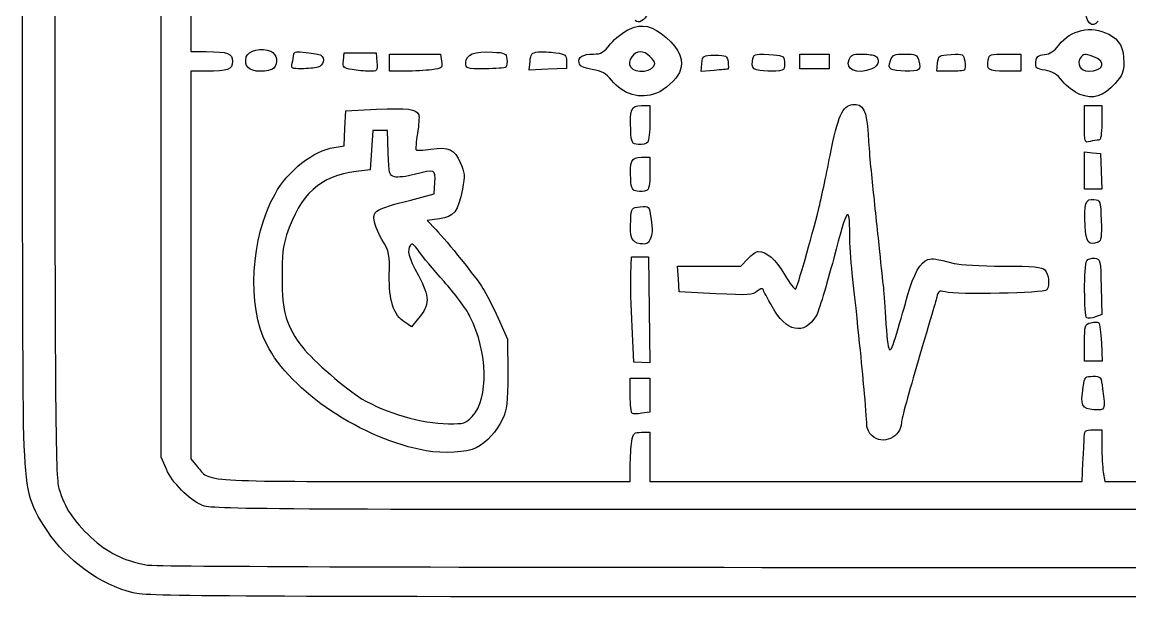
# Model space of a CAD drawing. Header units: millimetres. Extents: x 32 to 186, y 94 to 230.
# Drawn here: x 32 to 131.8, y 94.3 to 146.1 of the extents above; entities that cross this region are included whole.
import ezdxf

# ---------------------------------------------------------------- set-up
doc = ezdxf.new("R2010")
doc.units = ezdxf.units.MM
doc.layers.add('Capa_1', color=7, linetype='CONTINUOUS')

msp = doc.modelspace()

# ---------------------------------------------------------------- linework, layer by layer
at = {"layer": 'Capa_1', "color": 7}
for points in [[(48.579338, 179.34643), (47.15862, 179.34643), (47.15862, 161.41715), (47.15862, 143.48786), (48.542052, 143.48486)], [(44.969286, 105.85284), (44.500096, 106.94351), (44.498496, 161.5169)], [(60.926446, 142.68893), (60.993506, 143.37745), (62.432276, 143.37745), (63.871045, 143.37745), (63.939745, 142.54739)], [(66.496339, 141.71733), (65.088464, 141.71733), (65.088464, 142.49205), (65.088464, 143.26678), (67.387507, 143.26678), (69.68655, 143.26678), (69.78044, 142.62707)], [(120.56229, 143.26678), (121.97526, 143.26678), (121.97526, 142.49205), (121.97526, 141.71733), (120.55493, 141.71733)], [(79.354915, 141.90083), (77.68423, 141.82803), (77.75014, 142.60275)], [(81.025607, 142.60668), (81.025607, 141.97368), (79.354915, 141.90083)], [(94.346488, 141.79037), (93.16906, 141.68184), (93.23974, 142.41893)], [(115.61589, 141.7173), (114.42133, 141.7173), (114.49073, 142.43669)], [(48.542052, 141.72011), (47.15862, 141.71711), (47.15862, 124.24754), (47.15862, 106.77794), (47.738359, 106.08896)], [(60.107143, 134.85553), (61.003702, 134.9989), (61.068192, 136.57685), (61.132692, 138.1548), (63.899555, 138.28922)], [(87.781085, 138.61844), (88.551589, 138.61844), (88.548489, 137.12433)], [(127.73027, 136.93251), (127.73027, 138.61844), (128.50499, 138.61844), (129.27971, 138.61844), (129.27971, 137.069)], [(64.958989, 134.35852), (64.895639, 136.38401), (64.231593, 136.38401), (63.567542, 136.38401), (63.456866, 134.61327), (63.346197, 132.84255), (62.079358, 132.68517)], [(88.358454, 135.33582), (88.358166, 135.33582)], [(87.781085, 133.9701), (88.551589, 133.9701), (88.551589, 132.52439)], [(67.662502, 130.28499), (69.101274, 130.65497), (69.168734, 131.69336)], [(69.587946, 128.42748), (68.481526, 128.2807), (69.256592, 127.46267)], [(86.834513, 123.45601), (86.891483, 125.00545), (87.666203, 125.00545), (88.440924, 125.00545), (88.500534, 120.2168), (88.560144, 115.42814), (87.836451, 115.46407)], [(94.490459, 121.66468), (91.186979, 121.83008), (91.120079, 122.99216), (91.053179, 124.15424), (93.900869, 124.15424), (96.748566, 124.15424), (97.384759, 124.8183)], [(129.23198, 122.29123), (129.29458, 119.79834), (128.71504, 119.57812)], [(67.692738, 119.4496), (67.062067, 118.69416), (66.456186, 119.09115)], [(74.874126, 119.45079), (75.731738, 117.56932), (75.736738, 114.47044)], [(87.836451, 115.46407), (87.112817, 115.49997), (86.945188, 118.70327)], [(128.52918, 115.59813), (127.73027, 115.59813), (127.73027, 117.25403)], [(129.24502, 117.24334), (129.32812, 115.59812), (128.52918, 115.59813)], [(86.780646, 112.51236), (86.780646, 114.04874), (87.666042, 114.04874), (88.551438, 114.04874), (88.551438, 112.52442), (88.551438, 111.0001), (87.832051, 110.8906)], [(87.805214, 109.17882), (88.551, 109.17882), (88.551, 106.96532), (88.551, 104.75184), (108.02972, 104.75184), (127.50844, 104.75184), (127.54224, 105.58189)], [(128.50453, 109.40017), (129.27925, 109.40017), (129.28125, 107.90606)], [(68.175795, 104.75184), (86.780121, 104.75184), (86.782621, 106.13527)], [(129.42129, 105.5794), (129.5589, 104.74685), (147.51416, 104.75715)], [(167.84861, 102.93691), (166.36495, 102.20651), (107.70276, 102.20695)], [(109.33755, 97.0053), (174.3331, 97.0053), (175.98877, 97.46379)], [(176.87724, 94.8734), (175.20964, 94.35526), (109.27955, 94.35226)]]:
    msp.add_lwpolyline(points, dxfattribs=at)
for points in [[(88.551412, 143.04545)], [(103.38193, 141.93861), (102.05383, 141.93861), (102.05383, 142.60266), (102.05383, 143.2667), (103.38192, 143.2667), (104.71001, 143.2667), (104.71001, 142.60266), (104.71001, 141.93861)], [(128.46803, 143.05763)], [(54.640785, 141.98299)], [(58.614002, 142.07819)], [(68.889272, 141.85235)], [(75.575814, 142.09641)], [(95.59395, 141.91875)], [(100.58837, 141.87501)], [(108.56922, 141.93313)], [(112.75245, 141.86482)], [(116.9199, 141.82672)], [(63.275698, 141.71976)], [(91.216565, 141.60665)], [(130.48243, 140.62361)], [(129.00302, 135.51653)], [(128.51469, 131.09257), (127.73027, 131.09257), (127.73027, 132.76671), (127.73027, 134.44086), (128.44965, 134.37146), (129.16904, 134.30206), (129.23404, 132.69727), (129.29904, 131.09249)], [(88.235663, 130.95744)], [(88.55771, 126.53495)], [(128.96962, 126.31136)], [(128.56027, 111.21376)], [(72.536756, 110.60173)], [(108.5629, 108.88116)], [(68.392139, 107.50758)]]:
    msp.add_lwpolyline(points, close=True, dxfattribs=at)
for points in [[(32.119001, 108.84731), (32.025851, 111.28215), (31.969009, 136.63215), (31.992685, 165.18066)], [(34.89725, 160.84914), (34.91826, 110.12281), (34.95163, 105.20249), (35.282031, 104.11243)], [(88.321526, 146.85879), (88.094918, 146.29457), (87.509774, 145.98395), (87.232944, 146.28093)], [(128.96072, 146.24196), (128.41778, 145.51079), (127.85397, 146.07996), (127.77411, 147.43987)], [(86.710459, 145.52099), (87.883815, 146.04002), (88.803319, 145.8286), (90.020471, 144.75993)], [(125.41867, 144.07782), (126.47572, 145.46369), (128.32101, 145.86542), (129.90886, 145.05536)], [(85.004482, 144.17864), (85.407516, 144.68017), (86.175209, 145.28422), (86.710459, 145.52099)], [(129.90886, 145.05536), (130.89041, 144.55461), (131.27175, 143.83466), (131.27175, 142.48231)], [(52.175294, 143.00422), (52.327067, 143.58461), (53.581716, 143.87988), (54.369971, 143.52072)], [(83.47867, 143.26338), (84.139629, 143.26638), (84.393713, 143.41862), (85.004482, 144.17864)], [(90.020471, 144.75993), (91.263473, 143.66856), (91.650376, 142.64857), (91.216565, 141.60665)], [(124.11673, 143.22427), (124.61658, 143.27267), (124.99264, 143.51926), (125.41867, 144.07782)], [(48.542052, 143.48486), (50.534764, 143.48086), (50.921555, 143.33707), (50.921555, 142.60249)], [(53.431153, 141.71737), (52.388418, 141.71737), (51.954931, 142.16156), (52.175294, 143.00422)], [(54.369971, 143.52072), (54.95429, 143.25449), (55.097741, 142.43994), (54.640785, 141.98299)], [(56.316335, 142.43672), (56.389745, 142.71063), (56.451163, 143.07313), (56.452825, 143.24227)], [(56.452825, 143.24227), (56.455125, 143.48119), (56.703887, 143.52041), (57.567867, 143.41809)], [(57.567867, 143.41809), (58.179478, 143.34569), (58.77712, 143.22629), (58.895962, 143.15284)], [(58.895962, 143.15284), (59.300568, 142.90278), (59.119781, 142.21373), (58.614002, 142.07819)], [(71.950287, 142.49753), (71.950287, 143.22425), (72.731336, 143.5293), (74.37009, 143.44263)], [(74.37009, 143.44263), (75.504519, 143.38263), (75.607759, 143.33278), (75.668044, 142.81579)], [(75.668044, 142.81579), (75.704054, 142.50688), (75.662444, 142.18316), (75.575814, 142.09641)], [(77.75014, 142.60275), (77.80755, 143.27734), (77.900194, 143.38706), (78.467073, 143.4516)], [(78.467073, 143.4516), (78.82514, 143.4924), (79.547293, 143.4616), (80.071857, 143.3827)], [(80.071857, 143.3827), (80.940275, 143.25248), (81.025607, 143.18304), (81.025607, 142.60668)], [(82.167954, 142.4703), (82.065473, 143.00245), (82.48974, 143.25916), (83.47867, 143.26338)], [(86.914372, 143.01123), (86.673929, 142.66795), (86.641584, 142.41984), (86.798935, 142.12583)], [(88.551412, 143.04543), (87.975453, 143.62138), (87.33234, 143.60794), (86.914372, 143.01123)], [(88.994106, 142.42567), (88.994106, 142.52307), (88.794892, 142.80197), (88.551412, 143.04545)], [(93.23974, 142.41893), (93.30951, 143.14645), (93.3248, 143.15602), (94.417168, 143.15602)], [(94.417168, 143.15602), (95.459978, 143.15602), (95.527962, 143.12092), (95.59395, 142.54731)], [(97.804665, 142.62776), (97.901125, 143.28497), (97.904425, 143.28632), (99.258201, 143.22126)], [(99.258201, 143.22126), (100.52591, 143.16036), (100.61937, 143.11915), (100.68057, 142.59439)], [(106.49918, 142.76867), (106.65097, 143.16925), (106.859, 143.2667), (107.56232, 143.2667)], [(107.56232, 143.2667), (108.04326, 143.2667), (108.59431, 143.2062), (108.78688, 143.13235)], [(108.78688, 143.13235), (109.34119, 142.91964), (109.20608, 142.17527), (108.56922, 141.93313)], [(110.22971, 142.67636), (110.43079, 143.20525), (110.56726, 143.2667), (111.54057, 143.2667)], [(111.54057, 143.2667), (112.4801, 143.2667), (112.64502, 143.1994), (112.76045, 142.76867)], [(114.49073, 142.43669), (114.55813, 143.13576), (114.59216, 143.15794), (115.69549, 143.22205)], [(115.69549, 143.22205), (116.81007, 143.28685), (116.83271, 143.27565), (116.9301, 142.61208)], [(119.05252, 142.76038), (119.14132, 143.22501), (119.26586, 143.26678), (120.56229, 143.26678)], [(123.34429, 142.55232), (123.40169, 143.05074), (123.53655, 143.16803), (124.11673, 143.22427)], [(127.36986, 142.93354), (126.98003, 142.40042), (127.36286, 141.71737), (128.05188, 141.71737)], [(128.46803, 143.05763), (127.75665, 143.29241), (127.62107, 143.27709), (127.36986, 142.93354)], [(128.05188, 141.71737), (129.48976, 141.71737), (129.77226, 142.62719), (128.46803, 143.05763)], [(50.921555, 142.60249), (50.921555, 141.8679), (50.534764, 141.72447), (48.542052, 141.72011)], [(54.640785, 141.98299), (54.494695, 141.8369), (53.95036, 141.71737), (53.431153, 141.71737)], [(57.149416, 141.9417), (56.254523, 141.9387), (56.192761, 141.9756), (56.316335, 142.43672)], [(58.614002, 142.07819), (58.340083, 142.00479), (57.681019, 141.94337), (57.149416, 141.9417)], [(61.701167, 141.8613), (60.916773, 141.99093), (60.863958, 142.04735), (60.926446, 142.68893)], [(63.275696, 141.71976), (62.872685, 141.72076), (62.164148, 141.78476), (61.701167, 141.8613)], [(63.939745, 142.54739), (64.006475, 141.74113), (63.987435, 141.7174), (63.275698, 141.71976)], [(68.889271, 141.85235), (68.34749, 141.77805), (67.270671, 141.71733), (66.496339, 141.71733)], [(69.78044, 142.62707), (69.86972, 142.01877), (69.82597, 141.98074), (68.889272, 141.85235)], [(73.684189, 141.93868), (71.977727, 141.93868), (71.950287, 141.94768), (71.950287, 142.49753)], [(75.575816, 142.09641), (75.489066, 142.00971), (74.637833, 141.93868), (73.684189, 141.93868)], [(83.349624, 141.87408), (82.538699, 142.01003), (82.226231, 142.16769), (82.167954, 142.4703)], [(85.082888, 140.92395), (84.585329, 141.52758), (84.219158, 141.7283), (83.349624, 141.87408)], [(86.798935, 142.12583), (87.169938, 141.43261), (88.994106, 141.68177), (88.994106, 142.42567)], [(95.593952, 141.91875), (95.555432, 141.90785), (94.99407, 141.85005), (94.346488, 141.79037)], [(95.59395, 142.54731), (95.63247, 142.21252), (95.63247, 141.92967), (95.59395, 141.91875)], [(98.165453, 141.84619), (97.801704, 141.94389), (97.72779, 142.10399), (97.804665, 142.62776)], [(100.58834, 141.87499), (100.40229, 141.68894), (98.820934, 141.67013), (98.165453, 141.84619)], [(100.68057, 142.59439), (100.71657, 142.28548), (100.67457, 141.96176), (100.58837, 141.87501)], [(108.56922, 141.93313), (107.18431, 141.40659), (106.14239, 141.82713), (106.49918, 142.76867)], [(110.29051, 141.90502), (110.07774, 142.04002), (110.06229, 142.23604), (110.22971, 142.67636)], [(112.75238, 141.86482), (112.54381, 141.65626), (110.63343, 141.68746), (110.29051, 141.90502)], [(112.76045, 142.76867), (112.93162, 142.12993), (112.93085, 142.04328), (112.75245, 141.86482)], [(116.91986, 141.82672), (116.85966, 141.76652), (116.27289, 141.7173), (115.61589, 141.7173)], [(116.9301, 142.61208), (116.9847, 142.24031), (116.98, 141.88689), (116.9199, 141.82672)], [(120.55493, 141.71733), (119.06094, 141.71733), (118.87748, 141.84469), (119.05252, 142.76038)], [(124.17871, 141.80395), (123.35321, 141.93595), (123.28076, 142.00093), (123.34429, 142.55232)], [(125.74175, 140.82727), (125.23898, 141.46207), (124.86833, 141.69368), (124.17871, 141.80395)], [(131.27175, 142.48231), (131.27175, 141.66401), (131.13816, 141.34942), (130.48243, 140.62361)], [(89.14571, 139.73927), (87.637053, 139.16926), (86.178742, 139.59449), (85.082888, 140.92395)], [(91.216565, 141.60665), (90.958089, 140.98584), (89.885777, 140.01889), (89.14571, 139.73927)], [(127.3128, 139.63024), (126.8112, 139.83095), (126.10422, 140.36961), (125.74175, 140.82727)], [(130.48243, 140.62361), (129.41155, 139.43828), (128.50368, 139.15375), (127.3128, 139.63024)], [(106.82554, 138.71843), (107.75956, 138.83163), (108.10052, 138.17781), (108.21769, 136.04889)], [(63.899555, 138.28922), (66.698104, 138.42517), (67.510553, 138.31762), (67.714316, 137.7844)], [(86.823056, 136.39312), (86.716973, 138.26248), (86.870236, 138.61844), (87.781085, 138.61844)], [(104.79625, 134.11496), (105.51336, 137.72796), (105.90055, 138.60632), (106.82554, 138.71843)], [(67.714316, 137.7844), (67.775996, 137.6229), (67.725676, 136.86575), (67.602417, 136.10185)], [(88.548489, 137.12433), (88.546589, 136.30258), (88.461109, 135.49774), (88.358454, 135.33582)], [(128.2283, 135.38004), (127.74373, 135.25018), (127.73027, 135.29214), (127.73027, 136.93251)], [(129.27971, 137.069), (129.27971, 135.97862), (129.19771, 135.51866), (129.00302, 135.51653)], [(67.602417, 136.10185), (67.479155, 135.33795), (67.420069, 134.67118), (67.471105, 134.62014)], [(87.531499, 135.11447), (86.922932, 135.18397), (86.888103, 135.2468), (86.823056, 136.39312)], [(108.21769, 136.04889), (108.27559, 134.99649), (108.47087, 132.76122), (108.65162, 131.08164)], [(54.76029, 130.6508), (55.961411, 132.79984), (58.184541, 134.54809), (60.107143, 134.85553)], [(68.804109, 134.69564), (70.457104, 134.91995), (70.915811, 134.71004), (71.459656, 133.48063)], [(88.358166, 135.33582), (88.252159, 135.1686), (87.895029, 135.07297), (87.531499, 135.11447)], [(129.00302, 135.51653), (128.85085, 135.51453), (128.50222, 135.45343), (128.2283, 135.38004)], [(65.535769, 132.20416), (65.051751, 132.32564), (65.018709, 132.44903), (64.958989, 134.35852)], [(67.471105, 134.62014), (67.522115, 134.56914), (68.121993, 134.60304), (68.804109, 134.69564)], [(86.821569, 131.96021), (86.705679, 133.58222), (86.890849, 133.9701), (87.781085, 133.9701)], [(103.7824, 129.35595), (103.9655, 130.08641), (104.42173, 132.22796), (104.79625, 134.11496)], [(69.168734, 131.69336), (69.246584, 132.89155), (69.220814, 132.9014), (67.309347, 132.40352)], [(71.459656, 133.48063), (71.871857, 132.54878), (71.889526, 132.32604), (71.648675, 131.0981)], [(62.079358, 132.68517), (58.822428, 132.28059), (57.048938, 130.66789), (55.801669, 126.97667)], [(67.309347, 132.40352), (66.616263, 132.223), (65.818158, 132.13329), (65.535769, 132.20416)], [(87.405602, 130.90905), (86.969263, 130.97085), (86.880894, 131.12992), (86.821569, 131.96021)], [(88.551589, 132.52439), (88.551589, 131.47624), (88.464709, 131.04534), (88.235663, 130.95744)], [(71.648675, 131.0981), (71.245534, 129.04275), (70.905653, 128.60228), (69.587946, 128.42748)], [(88.235663, 130.95745), (88.061905, 130.89075), (87.688373, 130.86895), (87.405602, 130.90905)], [(108.65162, 131.08164), (108.83236, 129.40206), (109.09938, 126.88238), (109.245, 125.48234)], [(54.010636, 117.09762), (52.217074, 120.62089), (52.553448, 126.70234), (54.76029, 130.6508)], [(63.678217, 128.48202), (63.678217, 129.21917), (63.88934, 129.31471), (67.662502, 130.28499)], [(106.56772, 126.95884), (106.56072, 129.83304), (106.31231, 129.47397), (105.11713, 124.86439)], [(127.77378, 127.76773), (127.67808, 129.80555), (127.82578, 130.25139), (128.56805, 130.1658)], [(128.56805, 130.1658), (129.1617, 130.0974), (129.16982, 130.0742), (129.23338, 128.26688)], [(86.822277, 128.34038), (86.890607, 129.41995), (86.900547, 129.43322), (87.689803, 129.49927)], [(87.689803, 129.49927), (88.485669, 129.56587), (88.488655, 129.56277), (88.63054, 128.52764)], [(101.70182, 122.09724), (101.84887, 122.2664), (103.09562, 126.61604), (103.7824, 129.35595)], [(64.397603, 126.56092), (64.001942, 127.24532), (63.678217, 128.10981), (63.678217, 128.48202)], [(87.684175, 126.17303), (86.884557, 126.29039), (86.718886, 126.70698), (86.822277, 128.34038)], [(88.63054, 128.52764), (88.802328, 127.2743), (88.796926, 127.12648), (88.55771, 126.53495)], [(129.23338, 128.26688), (129.28448, 126.81223), (129.23038, 126.41146), (128.96962, 126.31136)], [(55.801669, 126.97667), (55.490757, 126.05656), (55.390654, 125.11059), (55.391765, 123.10306)], [(69.256592, 127.46267), (70.320063, 126.34025), (72.875458, 123.14119), (73.501982, 122.14795)], [(106.79733, 123.52793), (106.67271, 124.70522), (106.56938, 126.24914), (106.56772, 126.95884)], [(128.96962, 126.31136), (128.0997, 125.97753), (127.8432, 126.28986), (127.77378, 127.76773)], [(65.06503, 123.3487), (65.11422, 125.21144), (65.07858, 125.38302), (64.397603, 126.56092)], [(66.96576, 126.04599), (66.637995, 125.52931), (66.764914, 125.04515), (67.681758, 123.31466)], [(67.719976, 125.49261), (67.305347, 126.10125), (67.097543, 126.25372), (66.96576, 126.04599)], [(88.557712, 126.53495), (88.409628, 126.16877), (88.227449, 126.09329), (87.684175, 126.17303)], [(69.993503, 122.77104), (69.057842, 123.80585), (68.034753, 125.03056), (67.719976, 125.49261)], [(97.384759, 124.8183), (97.734673, 125.18352), (98.156681, 125.48234), (98.322566, 125.48234)], [(98.322566, 125.48234), (99.067598, 125.48234), (99.893907, 124.75215), (100.69071, 123.38967)], [(105.11713, 124.86439), (104.48014, 122.40763), (103.76963, 120.07244), (103.53823, 119.67506)], [(109.245, 125.48234), (109.39062, 124.08231), (109.54016, 122.68781), (109.5773, 122.38345)], [(113.59204, 124.73964), (114.10066, 124.8673), (114.26907, 124.84307), (115.97809, 124.39628)], [(127.92504, 124.63748), (128.02825, 124.80031), (128.35045, 124.89991), (128.64104, 124.85882)], [(128.64104, 124.85882), (129.15785, 124.78572), (129.17074, 124.72976), (129.23198, 122.29123)], [(111.78134, 121.49806), (112.30638, 123.4099), (112.96064, 124.58117), (113.59204, 124.73964)], [(115.97809, 124.39628), (116.46506, 124.26897), (118.42519, 124.16243), (120.33393, 124.15953)], [(120.33393, 124.15953), (123.1888, 124.15553), (123.86606, 124.09253), (124.1522, 123.80641)], [(127.93304, 119.48322), (127.67811, 119.64078), (127.67068, 124.23672), (127.92504, 124.63748)], [(55.391765, 123.10306), (55.393665, 120.0254), (55.796775, 118.67097), (57.264341, 116.81436)], [(66.456186, 119.09115), (65.438901, 119.7577), (65.005254, 121.08485), (65.06503, 123.3487)], [(67.681758, 123.31466), (68.722811, 121.34975), (68.724693, 120.68573), (67.692738, 119.4496)], [(86.945188, 118.70327), (86.852988, 120.46508), (86.803191, 122.60382), (86.834513, 123.45601)], [(100.69071, 123.38967), (101.16289, 122.58229), (101.61789, 122.0007), (101.70182, 122.09724)], [(107.8968, 112.63237), (107.69421, 114.95149), (107.46982, 117.17511), (106.79733, 123.52793)], [(124.1522, 123.80641), (124.51711, 123.4415), (124.61161, 122.45895), (124.32513, 122.00834)], [(72.33682, 119.61909), (71.983656, 120.31786), (70.929163, 121.73623), (69.993503, 122.77104)], [(73.501982, 122.14795), (73.784973, 121.69932), (74.402437, 120.4856), (74.874126, 119.45079)], [(98.230391, 121.88603), (97.837465, 121.53784), (97.464498, 121.51577), (94.490459, 121.66468)], [(98.747987, 122.05143), (98.703377, 122.17317), (98.470446, 122.09873), (98.230391, 121.88603)], [(99.559796, 120.50199), (99.157922, 121.23244), (98.792611, 121.92969), (98.747987, 122.05143)], [(109.5773, 122.38345), (109.6145, 122.0791), (109.71079, 120.8018), (109.7914, 119.545)], [(115.15766, 121.82684), (114.62831, 121.96563), (114.54108, 121.91054), (114.40815, 121.35363)], [(124.32513, 122.00834), (124.13539, 121.70988), (116.20276, 121.55283), (115.15766, 121.82684)], [(110.80715, 118.11722), (111.12563, 119.18536), (111.56402, 120.70673), (111.78134, 121.49806)], [(114.40815, 121.35363), (114.32545, 121.00697), (113.57471, 118.43237), (112.73993, 115.63231)], [(103.53823, 119.67506), (102.48434, 117.86524), (100.82014, 118.21115), (99.559796, 120.50199)], [(72.536737, 110.60173), (74.052949, 112.22484), (73.960231, 116.40704), (72.33682, 119.61909)], [(109.7914, 119.545), (110.0192, 115.99336), (110.1282, 115.84016), (110.80715, 118.11722)], [(127.73027, 117.25403), (127.73027, 118.8438), (127.75277, 118.91559), (128.29395, 119.05141)], [(128.71504, 119.57812), (128.39646, 119.457), (128.04457, 119.41429), (127.93304, 119.48322)], [(128.29395, 119.05141), (128.60397, 119.12921), (128.9261, 119.12441), (129.00978, 119.04071)], [(129.00978, 119.04071), (129.09348, 118.95701), (129.19933, 118.14821), (129.24502, 117.24334)], [(68.392134, 107.50759), (62.629465, 108.5338), (56.181268, 112.83366), (54.010636, 117.09762)], [(57.264341, 116.81436), (58.16834, 115.67072), (61.257836, 112.98794), (62.571471, 112.20591)], [(112.73993, 115.63231), (111.90515, 112.83224), (111.22145, 110.33059), (111.22061, 110.07309)], [(75.736738, 114.47044), (75.741138, 111.77768), (75.680708, 111.241), (75.276217, 110.37548)], [(127.60984, 113.28648), (127.74305, 114.17481), (127.79064, 114.22576), (128.48696, 114.22576)], [(128.48696, 114.22576), (129.20805, 114.22576), (129.22605, 114.20226), (129.36019, 113.08582)], [(128.56027, 111.21376), (127.49342, 111.29096), (127.35565, 111.59141), (127.60984, 113.28648)], [(129.36019, 113.08582), (129.59892, 111.09883), (129.61541, 111.13742), (128.56027, 111.21376)], [(62.571471, 112.20591), (64.797136, 110.88091), (67.925671, 109.97906), (70.395897, 109.95039)], [(86.946655, 110.8786), (86.855345, 110.9322), (86.780646, 111.66735), (86.780646, 112.51236)], [(108.12019, 109.69949), (108.12019, 109.9061), (108.01966, 111.22589), (107.8968, 112.63237)], [(87.832051, 110.8906), (87.43639, 110.8304), (87.037961, 110.825), (86.946655, 110.8786)], [(70.395897, 109.95039), (71.807852, 109.93399), (71.954743, 109.97869), (72.536756, 110.60173)], [(75.276217, 110.37548), (74.752588, 109.25506), (73.857956, 108.28663), (72.878795, 107.78029)], [(111.22061, 110.07309), (111.21661, 108.72699), (109.49086, 107.9532), (108.5629, 108.88116)], [(34.215298, 100.31776), (32.541142, 102.83605), (32.313545, 103.76211), (32.119001, 108.84731)], [(86.922259, 108.34876), (87.049166, 109.11654), (87.115406, 109.17882), (87.805214, 109.17882)], [(108.56289, 108.88116), (108.3194, 109.12464), (108.12019, 109.49289), (108.12019, 109.69949)], [(127.69604, 108.45943), (127.72914, 109.38056), (127.74594, 109.40017), (128.50453, 109.40017)], [(86.782621, 106.13527), (86.783921, 106.89615), (86.846791, 107.89222), (86.922259, 108.34876)], [(127.61914, 106.96532), (127.64284, 107.26968), (127.67744, 107.94203), (127.69604, 108.45943)], [(129.28125, 107.90606), (129.28225, 107.0843), (129.34565, 106.0373), (129.42129, 105.5794)], [(72.878795, 107.78029), (72.07006, 107.36207), (69.937226, 107.23244), (68.392139, 107.50758)], [(127.54224, 105.58189), (127.56084, 106.03843), (127.59544, 106.66097), (127.61914, 106.96532)], [(48.223899, 102.57743), (46.978888, 103.14154), (45.49187, 104.63807), (44.969286, 105.85284)], [(47.738359, 106.08896), (48.927126, 104.67619), (47.770979, 104.75184), (68.175795, 104.75184)], [(35.282031, 104.11243), (35.813803, 102.35802), (36.557468, 101.2259), (38.16738, 99.71991)], [(107.70276, 102.20695), (53.35369, 102.20736), (48.980545, 102.23465), (48.223899, 102.57743)], [(41.98941, 94.69982), (38.962883, 95.48064), (36.014624, 97.61119), (34.215298, 100.31776)], [(38.16738, 99.71991), (39.661258, 98.32235), (41.075931, 97.62469), (43.252944, 97.21183)], [(43.252944, 97.21183), (43.911408, 97.08696), (70.04039, 97.0053), (109.33755, 97.0053)], [(109.27955, 94.35226), (49.812975, 94.34926), (43.216122, 94.38336), (41.98941, 94.69982)]]:
    msp.add_open_spline(points, degree=3, dxfattribs=at)

doc.saveas('drawing.dxf')
